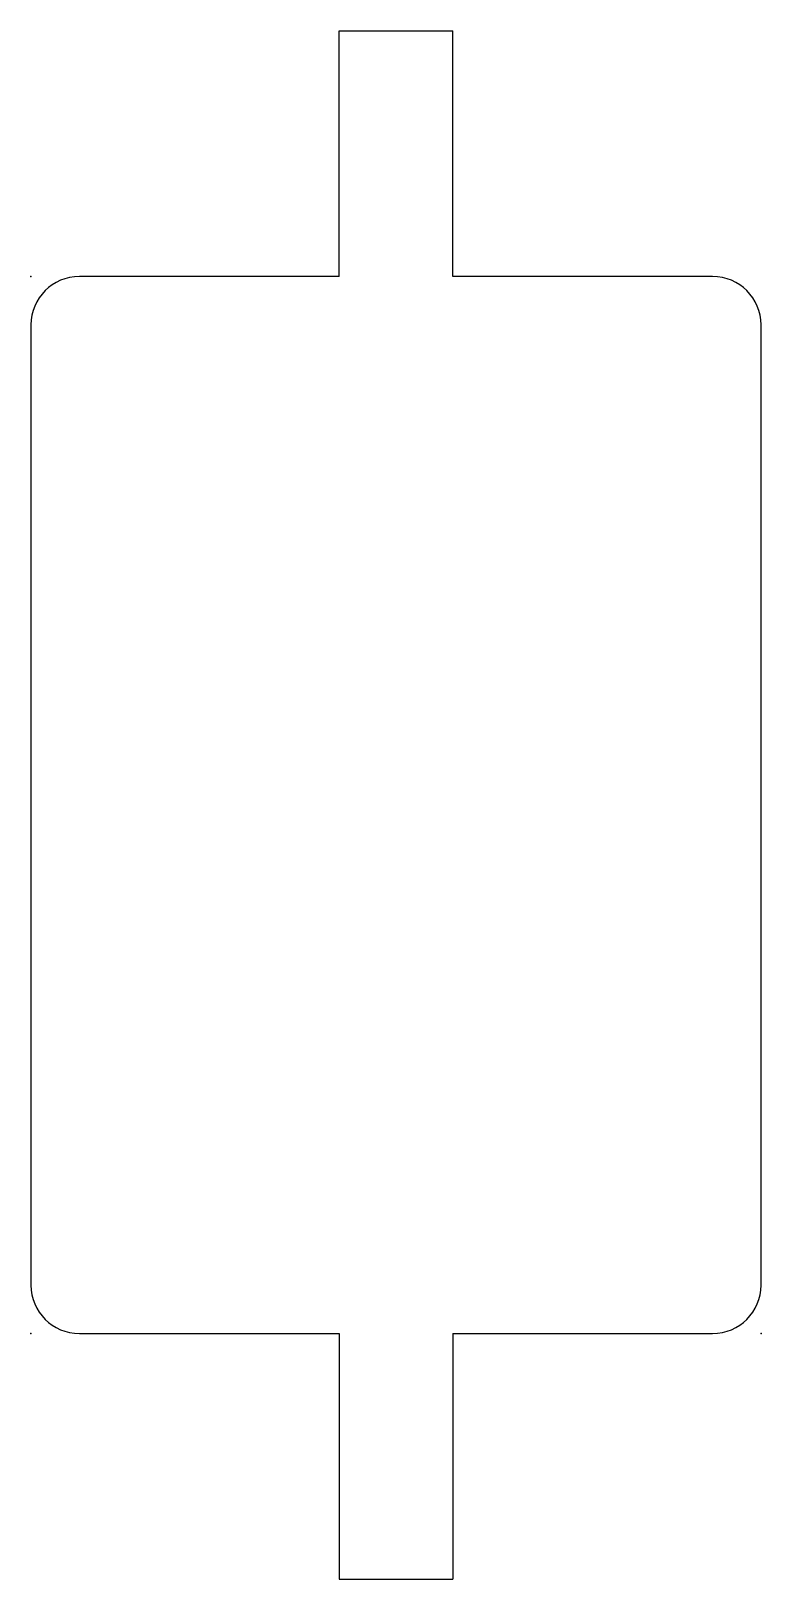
# Model space of a CAD drawing. Header units: centimetres. Extents: x 0 to 6, y -2 to 10.8.
import ezdxf

# ---------------------------------------------------------------- set-up
doc = ezdxf.new("R2010")
doc.units = ezdxf.units.CM
doc.header["$MEASUREMENT"] = 0
doc.layers.add('sughrue_e_card v2_Sketch1', color=7, linetype='Continuous')

msp = doc.modelspace()

# ---------------------------------------------------------------- linework, layer by layer
at = {"layer": 'sughrue_e_card v2_Sketch1'}
for p, q in [((2.5475, 10.769), (3.4875, 10.769)), ((2.5475, 8.739), (2.5475, 10.769)), ((3.4875, 8.739), (3.4875, 10.769)), ((2.5475, 8.739), (2.5475, 9.709)), ((3.4875, 8.739), (3.4875, 9.709)), ((2.5475, 8.739), (0.4, 8.739)), ((5.635, 8.739), (3.4875, 8.739)), ((0, 8.339), (0, 0.4)), ((6.035, 0.4), (6.035, 8.339)), ((0.4, 0), (2.5475, 0)), ((2.5475, 0), (2.5475, -2.03)), ((2.5475, 0), (2.5475, -0.97)), ((3.4875, 0), (5.635, 0)), ((3.4875, 0), (3.4875, -0.97)), ((3.4875, 0), (3.4875, -2.03)), ((2.5475, -2.03), (3.4875, -2.03))]:
    msp.add_line(p, q, dxfattribs=at)
for centre, start, end in [((0.4, 8.339), 90, 180), ((5.635, 8.339), 0, 90), ((0.4, 0.4), 180, 270), ((5.635, 0.4), 270, 360)]:
    msp.add_arc(centre, 0.4, start, end, dxfattribs=at)
for p in [(0, 8.739), (0, 0), (0, 0), (6.035, 0)]:
    msp.add_point(p, dxfattribs=at)

doc.saveas('drawing.dxf')
